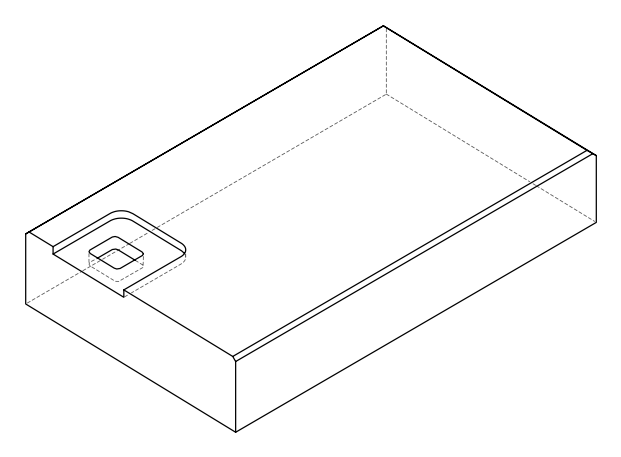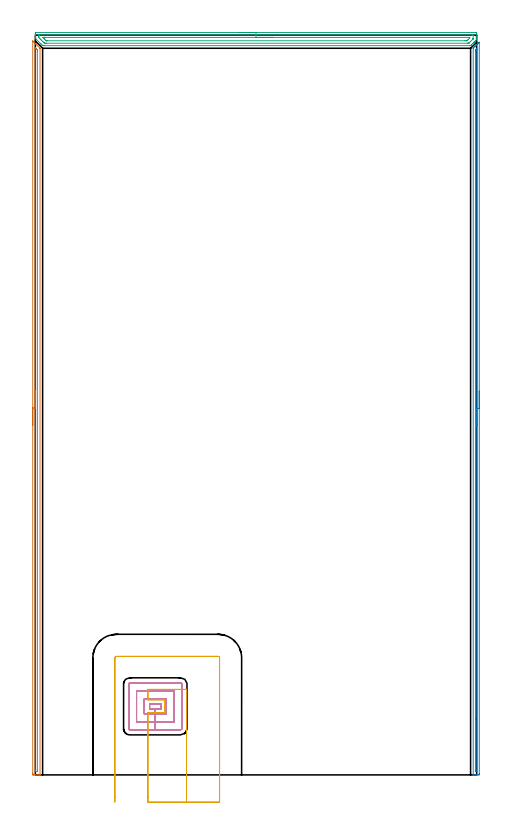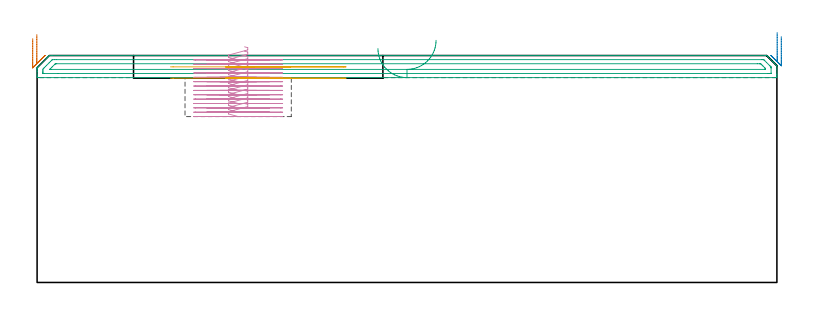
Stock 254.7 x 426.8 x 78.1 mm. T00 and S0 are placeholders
(PLAN: 5 operations, 2 tool changes, 30.5 min)
(1 AREA_MILL | FG_CHAMFER_SURFACE | UGT0205_001 | 6.91 min | 3757 mm3)
(2 AREA_MILL_1 | FG_CHAMFER_SURFACE_1 | UGT0205_001 | 6.89 min | 2605 mm3)
(3 AREA_MILL_2 | FG_CHAMFER_SURFACE_2 | UGT0205_001 | 6.27 min | 7277 mm3)
(4 MILL_RECTANGULAR_POCKET | POCKET_RECTANGULAR_STRAIGHT | UGT0201_124 | Follow Part, ap 1.5, ae 75% | 8.5 min | 25056 mm3)
(5 MILL_SLOT | SLOT_PARTIAL_RECTANGULAR | UGT0201_109 | Follow Part, ap 6.35, ae 75% | 1.99 min | 44356 mm3)
(TOOL UGT0205_001 | Chamfer Mill 20 x 3 x 45 deg. | D20 FL50 Z2)
(TOOL UGT0201_124 | Carbide End Mill 6.0 | D6 FL15 Z4)
(TOOL UGT0201_109 | End Mill 25.4 mm | D25.4 FL25 Z2)
(OP 1 AREA_MILL)
G17 G21 G94 G90
T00 M6
G54
G17 G0 G90 X-1.5 Y201.7 S1061 M3
G43 Z88.1 H0
Z83.9
G94 G1 Y201.738 Z83.028 F250.
Y201.852 Z82.164
Y202.041 Z81.312
Y202.303 Z80.48
Y202.637 Z79.674
Y203.04 Z78.9
Y203.509 Z78.164
Y204.04 Z77.472
Y204.629 Z76.829
Y205.272 Z76.24
Y205.964 Z75.709
Y206.7 Z75.24
Y207.474 Z74.837
Y208.28 Z74.503
Y209.112 Z74.241
Y209.964 Z74.052
Y210.829 Z73.938
Y211.7 Z73.9
X-1.499 Y423.364 Z73.899
X-1.494 Y423.383 Z73.904
X-1.468 Y423.364 Z73.93
X-1.263 Y423.163 Z74.137
X-1.203 Y423.103 Z74.197
X-0.711 Y422.614 Z74.684
X-0.563 Y422.464 Z74.835
X-0.42 Y422.321 Z74.978
X-0.274 Y422.177 Z75.121
X-0.135 Y422.037 Z75.262
X0.027 Y421.874 Z75.425
X0.163 Y421.739 Z75.559
X0.292 Y421.609 Z75.69
X2.696 Y419.204 Z78.095
X2.698 Y419.198 Z78.097
X2.7 Y419.191 Z78.1
Y0.185
X2.697 Y0.01 Z78.089
X2.557 Y0.003 Z77.95
X2.409 Y0. Z77.809
X2.197 Z77.597
X1.474 Z76.869
X0.239 Z75.635
X-0.274 Z75.12
X-0.892 Z74.503
X-1.149 Y0.002 Z74.247
X-1.368 Y0.006 Z74.028
X-1.492 Y0.01 Z73.904
X-1.496 Y0.277 Z73.902
X-1.499 Y0.632 Z73.901
X-1.5 Y0.991 Z73.9
Y211.7
X-0.086 Z75.314
X-0.085 Y419.191 Z75.315
X-0.083 Y419.404 Z75.317
X-0.08 Y419.51 Z75.32
X-0.079 Y419.517 Z75.321
X-0.063 Y419.506 Z75.337
X-0.032 Y419.478 Z75.368
X0.26 Y419.191 Z75.66
X0.6 Y418.85 Z76.
X1.152 Y418.296 Z76.552
X1.233 Y418.21 Z76.633
X1.279 Y418.159 Z76.679
X1.28 Y418.12 Z76.68
X1.283 Y417.945 Z76.683
X1.285 Y417.595 Z76.685
X1.286 Y417.402 Z76.686
X1.285 Y2.421 Z76.685
X1.283 Y2.07 Z76.683
X1.281 Y2.028 Z76.681
X1.28 Y2.013 Z76.68
X1.257 Y2.01 Z76.657
X1.148 Y2.004 Z76.548
X1.011 Y2.001 Z76.411
X0.6 Y2. Z76.
X0.137 Z75.537
X-0.032 Y2.003 Z75.368
X-0.067 Y2.007 Z75.333
X-0.079 Y2.01 Z75.321
X-0.081 Y2.022 Z75.319
X-0.083 Y2.062 Z75.317
X-0.085 Y2.228 Z75.315
X-0.086 Y211.7 Z75.314
Y212.572 Z75.352
Y213.437 Z75.466
Y214.288 Z75.655
Y215.12 Z75.917
Y215.926 Z76.251
Y216.7 Z76.654
Y217.436 Z77.123
Y218.128 Z77.654
Y218.771 Z78.243
Y219.361 Z78.886
Y219.892 Z79.579
Y220.36 Z80.314
Y220.763 Z81.088
Y221.097 Z81.894
Y221.359 Z82.726
Y221.548 Z83.578
Y221.662 Z84.443
Y221.7 Z85.314
G0 Z88.1
M5
M2
(OP 2 AREA_MILL_1)
G17 G21 G94 G90
T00 M6
G54
G17 G0 G90 X256.1 Y221.35 S1061 M3
G43 Z88.1 H0
Z84.6
G94 G1 Y221.312 Z83.728 F250.
Y221.198 Z82.863
Y221.009 Z82.012
Y220.747 Z81.18
Y220.413 Z80.374
Y220.01 Z79.6
Y219.542 Z78.864
Y219.01 Z78.172
Y218.421 Z77.529
Y217.778 Z76.939
Y217.086 Z76.408
Y216.35 Z75.94
Y215.576 Z75.537
Y214.77 Z75.203
Y213.938 Z74.941
Y213.087 Z74.752
Y212.222 Z74.638
Y211.35 Z74.6
X256.099 Y0.612 Z74.601
X256.095 Y0.181
X256.09 Y0.01 Z74.604
X255.67 Y0. Z75.024
X255.117 Z75.58
X254.79 Z75.906
X254.237 Z76.459
X253.91 Z76.785
X252.919 Z77.78
X252.606 Y0.01 Z78.093
X252.6 Y0.166 Z78.1
Y418.962
X252.604 Y419.207 Z78.089
X252.809 Y419.409 Z77.891
X253.47 Y420.072 Z77.226
X253.657 Y420.257 Z77.043
X253.702 Y420.302 Z76.998
X254.35 Y420.951 Z76.347
X254.5 Y421.101 Z76.199
X254.595 Y421.195 Z76.105
X254.79 Y421.391 Z75.908
X254.891 Y421.492 Z75.806
X255.23 Y421.831 Z75.467
X255.344 Y421.944 Z75.356
X255.487 Y422.088 Z75.212
X255.67 Y422.271 Z75.028
X255.784 Y422.385 Z74.913
X256.084 Y422.683 Z74.615
X256.095 Y422.685 Z74.604
X256.1 Y422.683 Z74.6
Y211.35
X254.686 Z76.014
X254.685 Y2.17 Z76.015
X254.684 Y2.077 Z76.016
X254.682 Y2.032 Z76.018
X254.68 Y2.017 Z76.02
X254.633 Y2.01 Z76.067
X254.301 Y2.002 Z76.399
X254.102 Y2.001 Z76.598
X254.071 Y2.002 Z76.629
X254.04 Y2.006 Z76.66
X254.021 Y2.011 Z76.679
X254.02 Y2.035 Z76.68
X254.015 Y2.292 Z76.685
X254.014 Y32.22 Z76.686
X254.015 Y417.623 Z76.685
X254.018 Y417.963 Z76.682
X254.021 Y418.133 Z76.679
X254.025 Y418.164 Z76.675
X254.037 Y418.18 Z76.663
X254.061 Y418.209 Z76.639
X254.136 Y418.286 Z76.564
X254.365 Y418.516 Z76.335
X254.46 Y418.61 Z76.24
X254.581 Y418.728 Z76.119
X254.664 Y418.806 Z76.036
X254.675 Y418.815 Z76.025
X254.679 Y418.772 Z76.021
X254.684 Y418.623 Z76.016
X254.685 Y418.516 Z76.015
X254.686 Y418.376 Z76.014
Y211.35
Y210.478 Z76.052
Y209.614 Z76.166
Y208.762 Z76.355
Y207.93 Z76.617
Y207.124 Z76.951
Y206.35 Z77.354
Y205.614 Z77.823
Y204.922 Z78.354
Y204.279 Z78.943
Y203.69 Z79.586
Y203.159 Z80.278
Y202.69 Z81.014
Y202.287 Z81.788
Y201.953 Z82.594
Y201.691 Z83.426
Y201.502 Z84.278
Y201.388 Z85.143
Y201.35 Z86.014
G0 Z88.1
M5
M2
(OP 3 AREA_MILL_2)
G17 G21 G94 G90
T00 M6
G54
G17 G0 G90 X117.3 Y428.3 S1061 M3
G43 Z88.1 H0
Z80.5
G94 G1 X117.338 Z79.628 F250.
X117.452 Z78.763
X117.641 Z77.912
X117.903 Z77.08
X118.237 Z76.274
X118.64 Z75.5
X119.108 Z74.764
X119.64 Z74.072
X120.229 Z73.429
X120.872 Z72.84
X121.564 Z72.308
X122.3 Z71.84
X123.074 Z71.437
X123.88 Z71.103
X124.712 Z70.841
X125.564 Z70.652
X126.428 Z70.538
X127.3 Z70.5
X253.998
X254.316 Y428.297
X254.59 Y428.292 Z70.503
X254.6 Y427.986 Z70.808
Y427.42 Z71.377
Y427.115 Z71.682
Y425.372 Z73.423
Y424.288 Z74.512
Y424.201 Z74.596
X254.592 Y424.191 Z74.606
X254.114 Y423.713 Z75.086
X253.7 Y423.3 Z75.499
X253.491 Y423.09 Z75.709
X253.449 Y423.047 Z75.75
X253.403 Y423.002 Z75.797
X253.207 Y422.806 Z75.992
X253.158 Y422.757 Z76.04
X253.105 Y422.704 Z76.094
X252.483 Y422.083 Z76.717
X252.287 Y421.885 Z76.911
X251.668 Y421.268 Z77.532
X251.618 Y421.218 Z77.581
X251.415 Y421.014 Z77.782
X251.321 Y420.92 Z77.879
X251.233 Y420.834 Z77.965
X251.095 Y420.702 Z78.087
X250.428 Y420.7 Z78.1
X5.063
X4.258 Y420.705 Z78.095
X4.199 Y420.707 Z78.093
X4.171 Y420.731 Z78.069
X3.884 Y421.014 Z77.781
X3.725 Y421.174 Z77.624
X3.612 Y421.287 Z77.511
X3.448 Y421.449 Z77.345
X3.279 Y421.62 Z77.178
X3.186 Y421.713 Z77.085
X0.358 Y424.542 Z74.258
X0.156 Y424.746 Z74.054
X0.01 Y424.902 Z73.897
X0.007 Y424.936 Z73.863
X0. Y425.241 Z73.558
Y425.633 Z73.167
Y426.243 Z72.552
Y427.42 Z71.377
X0.005 Y427.986 Z70.807
X0.01 Y428.292 Z70.502
X0.285 Y428.297 Z70.5
X0.602 Y428.3
X127.3
Y426.886 Z71.914
X251.555
X252.213 Y426.884 Z71.916
X252.451 Y426.882 Z71.918
X252.555 Y426.879 Z71.921
X252.591 Y426.871 Z71.929
X252.593 Y426.851 Z71.949
X252.598 Y426.739 Z72.061
X252.6 Y424.994 Z73.806
X252.597 Y424.747 Z74.053
X252.594 Y424.685 Z74.115
X252.59 Y424.656 Z74.144
X252.57 Y424.632 Z74.168
X252.447 Y424.5 Z74.3
X252.333 Y424.383 Z74.417
X252.213 Y424.263 Z74.537
X251.01 Y423.06 Z75.74
X250.429 Y422.478 Z76.322
X250.127 Y422.18 Z76.62
X250.085 Y422.142 Z76.658
X250.063 Y422.124 Z76.676
X250.029 Y422.121 Z76.679
X249.865 Y422.118 Z76.682
X249.536 Y422.115 Z76.685
X249.302 Y422.114 Z76.686
X6.613
X5.956 Y422.116 Z76.684
X5.303 Y422.119 Z76.681
X5.244 Y422.121 Z76.679
X5.207 Y422.155 Z76.645
X5.064 Y422.289 Z76.511
X4.593 Y422.757 Z76.043
X4.171 Y423.178 Z75.622
X3.279 Y424.071 Z74.729
X2.852 Y424.5 Z74.3
X2.387 Y424.972 Z73.828
X2.01 Y425.372 Z73.428
X2.003 Y425.747 Z73.053
X2.001 Y426.243 Z72.557
X2. Y426.621 Z72.179
X2.003 Y426.747 Z72.053
X2.007 Y426.847 Z71.953
X2.01 Y426.875 Z71.925
X2.02 Y426.879 Z71.921
X2.058 Y426.881 Z71.919
X2.387 Y426.885 Z71.915
X7.155 Y426.886 Z71.914
X127.3
Y425.472 Z73.328
X250.327 Y425.471 Z73.329
X250.429 Y425.47 Z73.33
X250.531 Y425.467 Z73.333
X250.589 Y425.465 Z73.335
X250.593 Y425.427 Z73.373
X250.595 Y425.372 Z73.428
X250.591 Y425.213 Z73.587
X250.569 Y425.08 Z73.72
X250.429 Y424.931 Z73.869
X249.771 Y424.27 Z74.53
X249.536 Y424.036 Z74.764
X249.329 Y423.831 Z74.969
X249.123 Y423.628 Z75.172
X249.029 Y423.54 Z75.26
X248.849 Y423.533 Z75.267
X248.745 Y423.53 Z75.27
X248.644 Y423.529 Z75.271
X247.854 Y423.528 Z75.272
X6.746 Y423.529 Z75.271
X6.541 Y423.53 Z75.27
X6.405 Y423.532 Z75.268
X6.298 Y423.535 Z75.265
X6.26 Y423.551 Z75.249
X6.177 Y423.628 Z75.172
X5.956 Y423.845 Z74.955
X5.299 Y424.5 Z74.3
X5.064 Y424.736 Z74.064
X4.436 Y425.372 Z73.428
X4.357 Y425.454 Z73.346
X4.655 Y425.465 Z73.335
X4.859 Y425.47 Z73.33
X4.962 Y425.471 Z73.329
X127.3 Y425.472 Z73.328
X128.172 Z73.366
X129.036 Z73.48
X129.888 Z73.669
X130.72 Z73.931
X131.526 Z74.265
X132.3 Z74.668
X133.036 Z75.137
X133.728 Z75.668
X134.371 Z76.257
X134.96 Z76.901
X135.492 Z77.593
X135.96 Z78.328
X136.363 Z79.102
X136.697 Z79.908
X136.959 Z80.74
X137.148 Z81.592
X137.262 Z82.457
X137.3 Z83.328
G0 Z88.1
M5
M2
(OP 4 MILL_RECTANGULAR_POCKET)
G17 G21 G94 G90
T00 M6
G54
G17 G0 G90 X71.406 Y38.1 S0 M3
G43 Z88.1 H0
Z81.1
G94 G1 X72.5 Z80.807 F250.
Y41. Z80.03
X65.9 Z78.261
Y38.1 Z77.484
X69.2 Z76.6
X72.5 F500.
Y41.
X65.9
Y38.1
X69.2
Y35.1
X75.5
Y44.
X62.9
Y35.1
X69.2
Y30.6
X80.
Y48.5
X58.4
Y30.6
X69.2
Y26.1
X83.9
G3 X84.5 Y26.7 R0.6
G1 Y52.4
G3 X83.9 Y53. R0.6
G1 X54.5
G3 X53.9 Y52.4 R0.6
G1 Y26.7
G3 X54.5 Y26.1 R0.6
G1 X69.2
X70.2
G0 X71.406 Y38.1 Z79.6
G1 X72.5 Z79.307 F250.
Y41. Z78.53
X65.9 Z76.761
Y38.1 Z75.984
X69.2 Z75.1
X72.5 F500.
Y41.
X65.9
Y38.1
X69.2
Y35.1
X75.5
Y44.
X62.9
Y35.1
X69.2
Y30.6
X80.
Y48.5
X58.4
Y30.6
X69.2
Y26.1
X83.9
G3 X84.5 Y26.7 R0.6
G1 Y52.4
G3 X83.9 Y53. R0.6
G1 X54.5
G3 X53.9 Y52.4 R0.6
G1 Y26.7
G3 X54.5 Y26.1 R0.6
G1 X69.2
X70.2
G0 X71.406 Y38.1 Z78.1
G1 X72.5 Z77.807 F250.
Y41. Z77.03
X65.9 Z75.261
Y38.1 Z74.484
X69.2 Z73.6
X72.5 F500.
Y41.
X65.9
Y38.1
X69.2
Y35.1
X75.5
Y44.
X62.9
Y35.1
X69.2
Y30.6
X80.
Y48.5
X58.4
Y30.6
X69.2
Y26.1
X83.9
G3 X84.5 Y26.7 R0.6
G1 Y52.4
G3 X83.9 Y53. R0.6
G1 X54.5
G3 X53.9 Y52.4 R0.6
G1 Y26.7
G3 X54.5 Y26.1 R0.6
G1 X69.2
X70.2
G0 X71.406 Y38.1 Z76.6
G1 X72.5 Z76.307 F250.
Y41. Z75.53
X65.9 Z73.761
Y38.1 Z72.984
X69.2 Z72.1
X72.5 F500.
Y41.
X65.9
Y38.1
X69.2
Y35.1
X75.5
Y44.
X62.9
Y35.1
X69.2
Y30.6
X80.
Y48.5
X58.4
Y30.6
X69.2
Y26.1
X83.9
G3 X84.5 Y26.7 R0.6
G1 Y52.4
G3 X83.9 Y53. R0.6
G1 X54.5
G3 X53.9 Y52.4 R0.6
G1 Y26.7
G3 X54.5 Y26.1 R0.6
G1 X69.2
X70.2
G0 X71.406 Y38.1 Z75.1
G1 X72.5 Z74.807 F250.
Y41. Z74.03
X65.9 Z72.261
Y38.1 Z71.484
X69.2 Z70.6
X72.5 F500.
Y41.
X65.9
Y38.1
X69.2
Y35.1
X75.5
Y44.
X62.9
Y35.1
X69.2
Y30.6
X80.
Y48.5
X58.4
Y30.6
X69.2
Y26.1
X83.9
G3 X84.5 Y26.7 R0.6
G1 Y52.4
G3 X83.9 Y53. R0.6
G1 X54.5
G3 X53.9 Y52.4 R0.6
G1 Y26.7
G3 X54.5 Y26.1 R0.6
G1 X69.2
X70.2
G0 X71.406 Y38.1 Z73.6
G1 X72.5 Z73.307 F250.
Y41. Z72.53
X65.9 Z70.761
Y38.1 Z69.984
X69.2 Z69.1
X72.5 F500.
Y41.
X65.9
Y38.1
X69.2
Y35.1
X75.5
Y44.
X62.9
Y35.1
X69.2
Y30.6
X80.
Y48.5
X58.4
Y30.6
X69.2
Y26.1
X83.9
G3 X84.5 Y26.7 R0.6
G1 Y52.4
G3 X83.9 Y53. R0.6
G1 X54.5
G3 X53.9 Y52.4 R0.6
G1 Y26.7
G3 X54.5 Y26.1 R0.6
G1 X69.2
X70.2
G0 X71.406 Y38.1 Z72.1
G1 X72.5 Z71.807 F250.
Y41. Z71.03
X65.9 Z69.261
Y38.1 Z68.484
X69.2 Z67.6
X72.5 F500.
Y41.
X65.9
Y38.1
X69.2
Y35.1
X75.5
Y44.
X62.9
Y35.1
X69.2
Y30.6
X80.
Y48.5
X58.4
Y30.6
X69.2
Y26.1
X83.9
G3 X84.5 Y26.7 R0.6
G1 Y52.4
G3 X83.9 Y53. R0.6
G1 X54.5
G3 X53.9 Y52.4 R0.6
G1 Y26.7
G3 X54.5 Y26.1 R0.6
G1 X69.2
X70.2
G0 X71.406 Y38.1 Z70.6
G1 X72.5 Z70.307 F250.
Y41. Z69.53
X65.9 Z67.761
Y38.1 Z66.984
X69.2 Z66.1
X72.5 F500.
Y41.
X65.9
Y38.1
X69.2
Y35.1
X75.5
Y44.
X62.9
Y35.1
X69.2
Y30.6
X80.
Y48.5
X58.4
Y30.6
X69.2
Y26.1
X83.9
G3 X84.5 Y26.7 R0.6
G1 Y52.4
G3 X83.9 Y53. R0.6
G1 X54.5
G3 X53.9 Y52.4 R0.6
G1 Y26.7
G3 X54.5 Y26.1 R0.6
G1 X69.2
X70.2
G0 X71.406 Y38.1 Z69.1
G1 X72.5 Z68.807 F250.
Y41. Z68.03
X65.9 Z66.261
Y38.1 Z65.484
X69.2 Z64.6
X72.5 F500.
Y41.
X65.9
Y38.1
X69.2
Y35.1
X75.5
Y44.
X62.9
Y35.1
X69.2
Y30.6
X80.
Y48.5
X58.4
Y30.6
X69.2
Y26.1
X83.9
G3 X84.5 Y26.7 R0.6
G1 Y52.4
G3 X83.9 Y53. R0.6
G1 X54.5
G3 X53.9 Y52.4 R0.6
G1 Y26.7
G3 X54.5 Y26.1 R0.6
G1 X69.2
X70.2
G0 X71.406 Y38.1 Z67.6
G1 X72.5 Z67.307 F250.
Y41. Z66.53
X65.9 Z64.761
Y38.1 Z63.984
X69.2 Z63.1
X72.5 F500.
Y41.
X65.9
Y38.1
X69.2
Y35.1
X75.5
Y44.
X62.9
Y35.1
X69.2
Y30.6
X80.
Y48.5
X58.4
Y30.6
X69.2
Y26.1
X83.9
G3 X84.5 Y26.7 R0.6
G1 Y52.4
G3 X83.9 Y53. R0.6
G1 X54.5
G3 X53.9 Y52.4 R0.6
G1 Y26.7
G3 X54.5 Y26.1 R0.6
G1 X69.2
X70.2
G0 X71.406 Y38.1 Z66.1
G1 X72.5 Z65.807 F250.
Y41. Z65.03
X65.9 Z63.261
Y38.1 Z62.484
X69.2 Z61.6
X72.5 F500.
Y41.
X65.9
Y38.1
X69.2
Y35.1
X75.5
Y44.
X62.9
Y35.1
X69.2
Y30.6
X80.
Y48.5
X58.4
Y30.6
X69.2
Y26.1
X83.9
G3 X84.5 Y26.7 R0.6
G1 Y52.4
G3 X83.9 Y53. R0.6
G1 X54.5
G3 X53.9 Y52.4 R0.6
G1 Y26.7
G3 X54.5 Y26.1 R0.6
G1 X69.2
X70.2
G0 X71.406 Y38.1 Z64.6
G1 X72.5 Z64.307 F250.
Y41. Z63.53
X65.9 Z61.761
Y38.1 Z60.984
X69.2 Z60.1
X72.5 F500.
Y41.
X65.9
Y38.1
X69.2
Y35.1
X75.5
Y44.
X62.9
Y35.1
X69.2
Y30.6
X80.
Y48.5
X58.4
Y30.6
X69.2
Y26.1
X83.9
G3 X84.5 Y26.7 R0.6
G1 Y52.4
G3 X83.9 Y53. R0.6
G1 X54.5
G3 X53.9 Y52.4 R0.6
G1 Y26.7
G3 X54.5 Y26.1 R0.6
G1 X69.2
X70.2
G0 X71.406 Y38.1 Z63.1
G1 X72.5 Z62.807 F250.
Y41. Z62.03
X65.9 Z60.261
Y38.1 Z59.484
X69.2 Z58.6
X72.5 F500.
Y41.
X65.9
Y38.1
X69.2
Y35.1
X75.5
Y44.
X62.9
Y35.1
X69.2
Y30.6
X80.
Y48.5
X58.4
Y30.6
X69.2
Y26.1
X83.9
G3 X84.5 Y26.7 R0.6
G1 Y52.4
G3 X83.9 Y53. R0.6
G1 X54.5
G3 X53.9 Y52.4 R0.6
G1 Y26.7
G3 X54.5 Y26.1 R0.6
G1 X69.2
X70.2
G0 X71.406 Y38.1 Z61.6
G1 X72.5 Z61.307 F250.
Y41. Z60.53
X65.9 Z58.761
Y38.1 Z57.984
X69.2 Z57.1
X72.5 F500.
Y41.
X65.9
Y38.1
X69.2
Y35.1
X75.5
Y44.
X62.9
Y35.1
X69.2
Y30.6
X80.
Y48.5
X58.4
Y30.6
X69.2
Y26.1
X83.9
G3 X84.5 Y26.7 R0.6
G1 Y52.4
G3 X83.9 Y53. R0.6
G1 X54.5
G3 X53.9 Y52.4 R0.6
G1 Y26.7
G3 X54.5 Y26.1 R0.6
G1 X69.2
X70.2
G0 Z88.1
M5
M2
(OP 5 MILL_SLOT)
G17 G21 G94 G90
T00 M6
G54
G17 G0 G90 X87.25 Y-15.7 S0 M3
G43 Z88.1 H0
Z74.2
G94 G1 Y-12.7 F250.
Y49.35 F500.
X64.95
Y43.3
X74.8
Y35.8
X64.95
Y-12.7
Y-15.7 F250.
X106.3
Y-12.7
Y67.5 F500.
G3 X105.4 Y68.4 R0.9
G1 X46.8
G3 X45.9 Y67.5 R0.9
G1 Y-12.7
Y-15.7 F250.
G0 X87.25 Z70.3
G1 Y-12.7
Y49.35 F500.
X64.95
Y43.3
X74.8
Y35.8
X64.95
Y-12.7
Y-15.7 F250.
X106.3
Y-12.7
Y67.5 F500.
G3 X105.4 Y68.4 R0.9
G1 X46.8
G3 X45.9 Y67.5 R0.9
G1 Y-12.7
Y-15.7 F250.
G0 Z88.1
M5
M2
